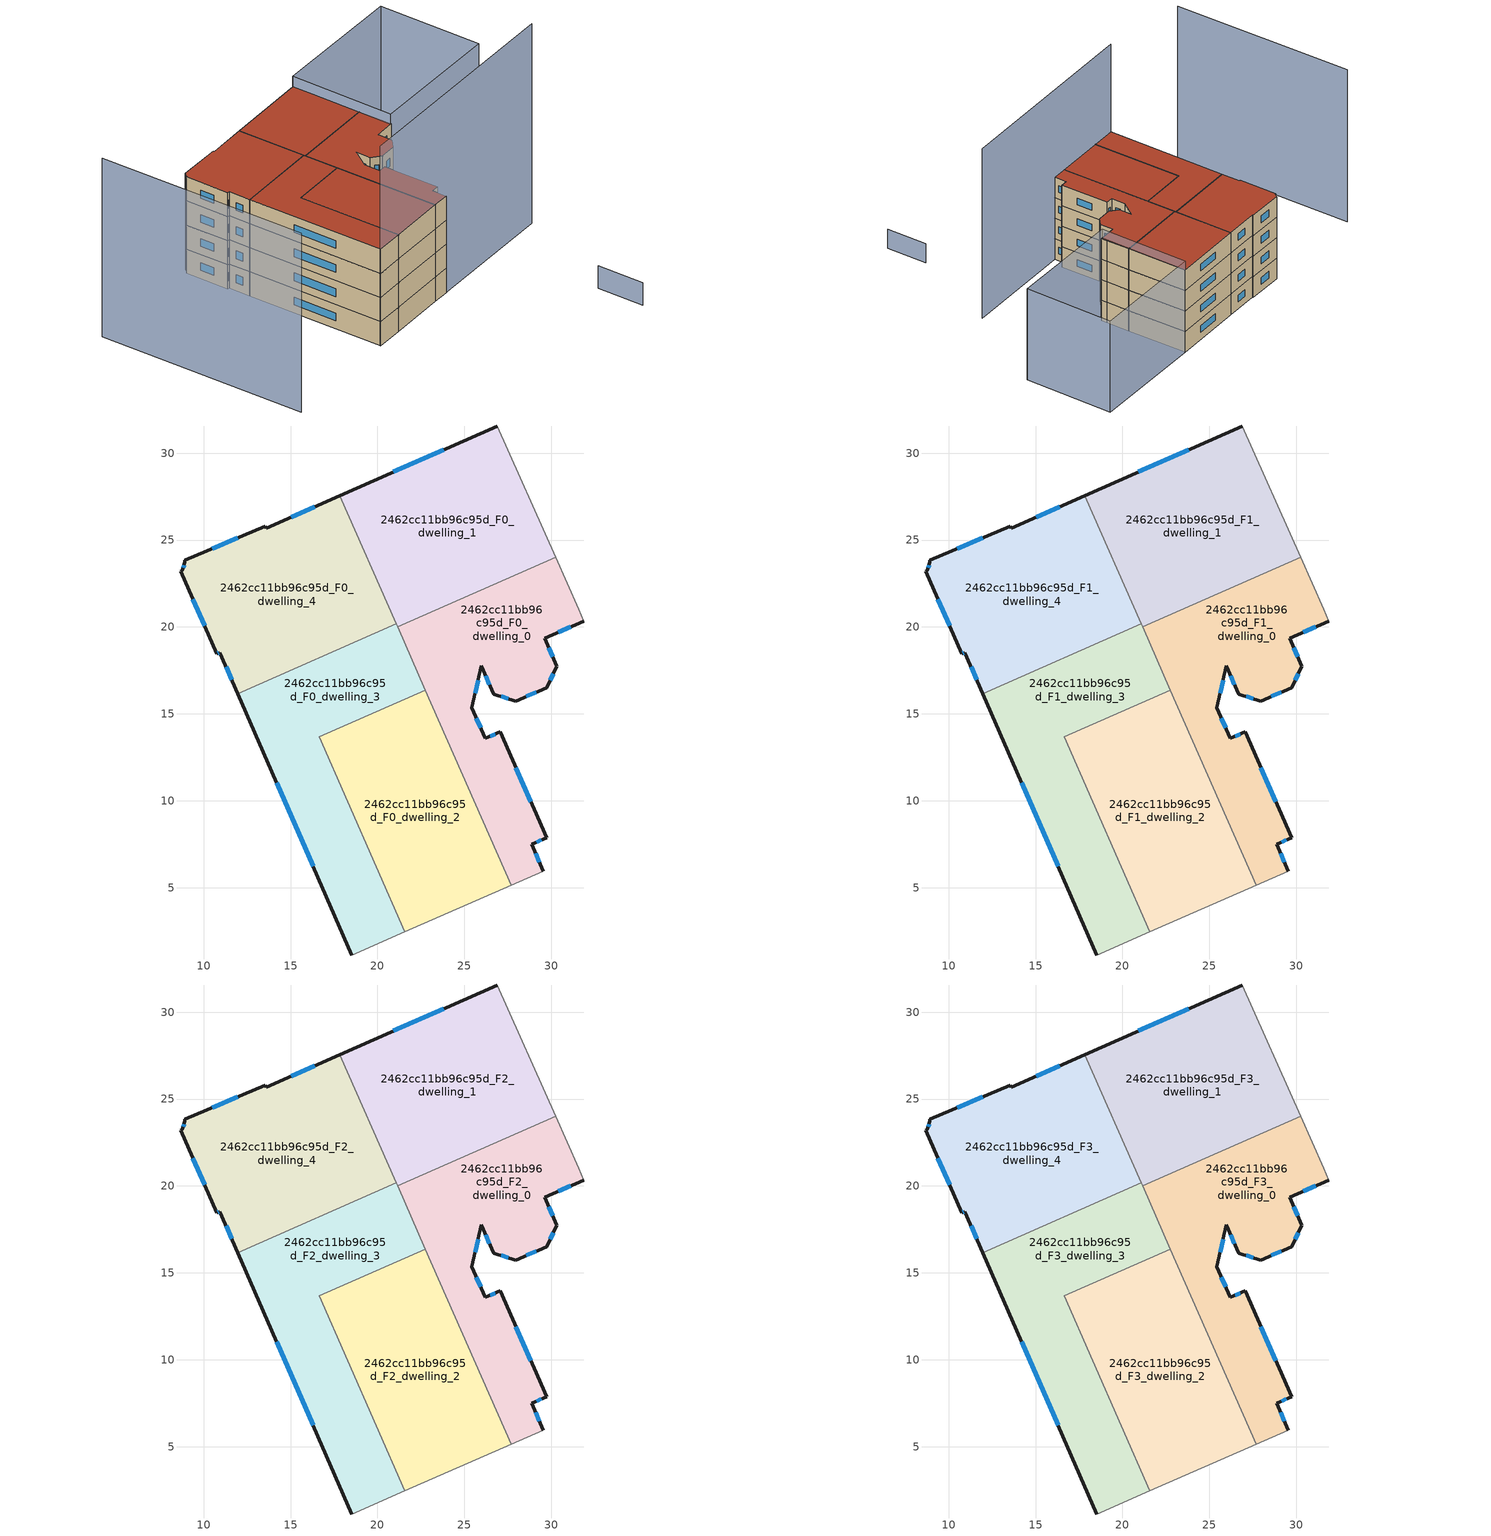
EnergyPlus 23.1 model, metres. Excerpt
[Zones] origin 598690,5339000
2462cc11bb96c95d_F0_dwelling_0
 floor ground (EU_floor_Construction): 30.25,24 31.57,21.03 31.88,20.34 29.62,19.35 30.33,17.73 29.73,16.51 27.96,15.74 26.69,16.14 25.98,17.75 25.43,15.35 26.2,13.59 27.06,13.96 29.73,7.87 28.87,7.5 29.54,5.94 27.7,5.13 21.16,20 z0
 wall outside (EU_wall_Construction): 29.54,5.94 28.87,7.5 29.73,7.87 27.06,13.96 26.2,13.59 25.43,15.35 25.98,17.75 26.69,16.14 27.96,15.74 29.73,16.51 30.33,17.73 29.62,19.35 31.88,20.34 z0:3
 wall adiabatic (EU_wall_Construction): 27.7,5.13 29.54,5.94 / 31.88,20.34 31.57,21.03 30.25,24 z0:3
 wall to 2462cc11bb96c95d_F0_dwelling_2 (EU_wall_Construction): 22.76,16.36 27.7,5.13 z0:3
 wall to 2462cc11bb96c95d_F0_dwelling_1 (EU_wall_Construction): 30.25,24 21.16,20 z0:3
 wall to 2462cc11bb96c95d_F0_dwelling_3 (EU_wall_Construction): 21.16,20 22.76,16.36 z0:3
 window (EU_Window_Construction): 30.09,18.28 29.86,18.8 / 29.93,16.92 30.12,17.31 / 28.56,16 29.13,16.25 / 27.12,16 27.53,15.87 / 26.22,17.2 26.45,16.69 / 25.62,16.17 25.79,16.94 / 25.94,14.19 25.69,14.75 / 26.77,13.84 26.49,13.72 / 28.82,9.94 27.97,11.89 / 29.16,7.62 29.44,7.74 / 29.31,6.47 29.1,6.96 / 30.39,19.68 31.11,20 z1.02:1.98
2462cc11bb96c95d_F0_dwelling_1
 floor ground (EU_floor_Construction): 26.89,31.56 30.25,24 21.16,20 17.84,27.55 z0
 wall outside (EU_wall_Construction): 26.89,31.56 17.84,27.55 z0:3
 wall adiabatic (EU_wall_Construction): 30.25,24 26.89,31.56 z0:3
 wall to 2462cc11bb96c95d_F0_dwelling_4 (EU_wall_Construction): 17.84,27.55 21.08,20.17 z0:3
 wall to 2462cc11bb96c95d_F0_dwelling_3 (EU_wall_Construction): 21.08,20.17 21.16,20 z0:3
 window (EU_Window_Construction): 23.81,30.2 20.92,28.92 z1.02:1.98
2462cc11bb96c95d_F0_dwelling_2
 floor ground (EU_floor_Construction): 22.76,16.36 27.7,5.13 21.57,2.46 16.64,13.67 z0
 wall adiabatic (EU_wall_Construction): 21.57,2.46 27.7,5.13 z0:3
 wall to 2462cc11bb96c95d_F0_dwelling_3 (EU_wall_Construction): 22.76,16.36 16.64,13.67 21.57,2.46 z0:3
2462cc11bb96c95d_F0_dwelling_3
 floor ground (EU_floor_Construction): 21.08,20.17 22.76,16.36 16.64,13.67 21.57,2.46 18.52,1.12 11.97,16.16 z0
 wall outside (EU_wall_Construction): 11.97,16.16 18.52,1.12 z0:3
 wall adiabatic (EU_wall_Construction): 18.52,1.12 21.57,2.46 z0:3
 wall to 2462cc11bb96c95d_F0_dwelling_4 (EU_wall_Construction): 21.08,20.17 11.97,16.16 z0:3
 window (EU_Window_Construction): 14.2,11.05 16.29,6.24 z1.02:1.98
2462cc11bb96c95d_F0_dwelling_4
 floor ground (EU_floor_Construction): 17.84,27.55 21.08,20.17 11.97,16.16 10.94,18.53 10.76,18.46 8.67,23.21 8.78,23.27 8.92,23.71 8.91,23.82 13.54,25.79 13.59,25.67 z0
 wall outside (EU_wall_Construction): 17.84,27.55 13.59,25.67 13.54,25.79 8.91,23.82 8.92,23.71 8.78,23.27 8.67,23.21 10.76,18.46 10.94,18.53 11.97,16.16 z0:3
 window (EU_Window_Construction): 11.29,17.72 11.62,16.97 / 10.82,18.48 10.88,18.5 / 9.38,21.59 10.05,20.08 / 8.87,23.56 8.83,23.42 / 11.96,25.12 10.48,24.49 / 16.39,26.91 15.03,26.31 z1.02:1.98
2462cc11bb96c95d_F1_dwelling_0
 floor to 2462cc11bb96c95d_F0_dwelling_0 (EU_floor_Construction): 30.25,24 31.57,21.03 31.88,20.34 29.62,19.35 30.33,17.73 29.73,16.51 27.96,15.74 26.69,16.14 25.98,17.75 25.43,15.35 26.2,13.59 27.06,13.96 29.73,7.87 28.87,7.5 29.54,5.94 27.7,5.13 21.16,20 z3
 wall outside (EU_wall_Construction): 29.54,5.94 28.87,7.5 29.73,7.87 27.06,13.96 26.2,13.59 25.43,15.35 25.98,17.75 26.69,16.14 27.96,15.74 29.73,16.51 30.33,17.73 29.62,19.35 31.88,20.34 z3:6
 wall adiabatic (EU_wall_Construction): 27.7,5.13 29.54,5.94 / 31.88,20.34 31.57,21.03 30.25,24 z3:6
 wall to 2462cc11bb96c95d_F1_dwelling_2 (EU_wall_Construction): 22.76,16.36 27.7,5.13 z3:6
 wall to 2462cc11bb96c95d_F1_dwelling_1 (EU_wall_Construction): 30.25,24 21.16,20 z3:6
 wall to 2462cc11bb96c95d_F1_dwelling_3 (EU_wall_Construction): 21.16,20 22.76,16.36 z3:6
 window (EU_Window_Construction): 30.09,18.28 29.86,18.8 / 29.93,16.92 30.12,17.31 / 28.56,16 29.13,16.25 / 27.12,16 27.53,15.87 / 26.22,17.2 26.45,16.69 / 25.62,16.17 25.79,16.94 / 25.94,14.19 25.69,14.75 / 26.77,13.84 26.49,13.72 / 28.82,9.94 27.97,11.89 / 29.16,7.62 29.44,7.74 / 29.31,6.47 29.1,6.96 / 30.39,19.68 31.11,20 z4.02:4.98
2462cc11bb96c95d_F1_dwelling_1
 floor to 2462cc11bb96c95d_F0_dwelling_1 (EU_floor_Construction): 26.89,31.56 30.25,24 21.16,20 17.84,27.55 z3
 wall outside (EU_wall_Construction): 26.89,31.56 17.84,27.55 z3:6
 wall adiabatic (EU_wall_Construction): 30.25,24 26.89,31.56 z3:6
 wall to 2462cc11bb96c95d_F1_dwelling_4 (EU_wall_Construction): 17.84,27.55 21.08,20.17 z3:6
 wall to 2462cc11bb96c95d_F1_dwelling_3 (EU_wall_Construction): 21.08,20.17 21.16,20 z3:6
 window (EU_Window_Construction): 23.81,30.2 20.92,28.92 z4.02:4.98
2462cc11bb96c95d_F1_dwelling_2
 floor to 2462cc11bb96c95d_F0_dwelling_2 (EU_floor_Construction): 22.76,16.36 27.7,5.13 21.57,2.46 16.64,13.67 z3
 wall adiabatic (EU_wall_Construction): 21.57,2.46 27.7,5.13 z3:6
 wall to 2462cc11bb96c95d_F1_dwelling_3 (EU_wall_Construction): 22.76,16.36 16.64,13.67 21.57,2.46 z3:6
2462cc11bb96c95d_F1_dwelling_3
 floor to 2462cc11bb96c95d_F0_dwelling_3 (EU_floor_Construction): 21.08,20.17 22.76,16.36 16.64,13.67 21.57,2.46 18.52,1.12 11.97,16.16 z3
 wall outside (EU_wall_Construction): 11.97,16.16 18.52,1.12 z3:6
 wall adiabatic (EU_wall_Construction): 18.52,1.12 21.57,2.46 z3:6
 wall to 2462cc11bb96c95d_F1_dwelling_4 (EU_wall_Construction): 21.08,20.17 11.97,16.16 z3:6
 window (EU_Window_Construction): 14.2,11.05 16.29,6.24 z4.02:4.98
2462cc11bb96c95d_F1_dwelling_4
 floor to 2462cc11bb96c95d_F0_dwelling_4 (EU_floor_Construction): 17.84,27.55 21.08,20.17 11.97,16.16 10.94,18.53 10.76,18.46 8.67,23.21 8.78,23.27 8.92,23.71 8.91,23.82 13.54,25.79 13.59,25.67 z3
 wall outside (EU_wall_Construction): 17.84,27.55 13.59,25.67 13.54,25.79 8.91,23.82 8.92,23.71 8.78,23.27 8.67,23.21 10.76,18.46 10.94,18.53 11.97,16.16 z3:6
 window (EU_Window_Construction): 11.29,17.72 11.62,16.97 / 10.82,18.48 10.88,18.5 / 9.38,21.59 10.05,20.08 / 8.87,23.56 8.83,23.42 / 11.96,25.12 10.48,24.49 / 16.39,26.91 15.03,26.31 z4.02:4.98
2462cc11bb96c95d_F2_dwelling_0
 floor to 2462cc11bb96c95d_F1_dwelling_0 (EU_floor_Construction): 30.25,24 31.57,21.03 31.88,20.34 29.62,19.35 30.33,17.73 29.73,16.51 27.96,15.74 26.69,16.14 25.98,17.75 25.43,15.35 26.2,13.59 27.06,13.96 29.73,7.87 28.87,7.5 29.54,5.94 27.7,5.13 21.16,20 z6
 wall outside (EU_wall_Construction): 29.54,5.94 28.87,7.5 29.73,7.87 27.06,13.96 26.2,13.59 25.43,15.35 25.98,17.75 26.69,16.14 27.96,15.74 29.73,16.51 30.33,17.73 29.62,19.35 31.88,20.34 z6:9
 wall adiabatic (EU_wall_Construction): 27.7,5.13 29.54,5.94 / 31.88,20.34 31.57,21.03 30.25,24 z6:9
 wall to 2462cc11bb96c95d_F2_dwelling_2 (EU_wall_Construction): 22.76,16.36 27.7,5.13 z6:9
 wall to 2462cc11bb96c95d_F2_dwelling_1 (EU_wall_Construction): 30.25,24 21.16,20 z6:9
 wall to 2462cc11bb96c95d_F2_dwelling_3 (EU_wall_Construction): 21.16,20 22.76,16.36 z6:9
 window (EU_Window_Construction): 30.09,18.28 29.86,18.8 / 29.93,16.92 30.12,17.31 / 28.56,16 29.13,16.25 / 27.12,16 27.53,15.87 / 26.22,17.2 26.45,16.69 / 25.62,16.17 25.79,16.94 / 25.94,14.19 25.69,14.75 / 26.77,13.84 26.49,13.72 / 28.82,9.94 27.97,11.89 / 29.16,7.62 29.44,7.74 / 29.31,6.47 29.1,6.96 / 30.39,19.68 31.11,20 z7.02:7.98
2462cc11bb96c95d_F2_dwelling_1
 floor to 2462cc11bb96c95d_F1_dwelling_1 (EU_floor_Construction): 26.89,31.56 30.25,24 21.16,20 17.84,27.55 z6
 wall outside (EU_wall_Construction): 26.89,31.56 17.84,27.55 z6:9
 wall adiabatic (EU_wall_Construction): 30.25,24 26.89,31.56 z6:9
 wall to 2462cc11bb96c95d_F2_dwelling_4 (EU_wall_Construction): 17.84,27.55 21.08,20.17 z6:9
 wall to 2462cc11bb96c95d_F2_dwelling_3 (EU_wall_Construction): 21.08,20.17 21.16,20 z6:9
 window (EU_Window_Construction): 23.81,30.2 20.92,28.92 z7.02:7.98
2462cc11bb96c95d_F2_dwelling_2
 floor to 2462cc11bb96c95d_F1_dwelling_2 (EU_floor_Construction): 22.76,16.36 27.7,5.13 21.57,2.46 16.64,13.67 z6
 wall adiabatic (EU_wall_Construction): 21.57,2.46 27.7,5.13 z6:9
 wall to 2462cc11bb96c95d_F2_dwelling_3 (EU_wall_Construction): 22.76,16.36 16.64,13.67 21.57,2.46 z6:9
2462cc11bb96c95d_F2_dwelling_3
 floor to 2462cc11bb96c95d_F1_dwelling_3 (EU_floor_Construction): 21.08,20.17 22.76,16.36 16.64,13.67 21.57,2.46 18.52,1.12 11.97,16.16 z6
 wall outside (EU_wall_Construction): 11.97,16.16 18.52,1.12 z6:9
 wall adiabatic (EU_wall_Construction): 18.52,1.12 21.57,2.46 z6:9
 wall to 2462cc11bb96c95d_F2_dwelling_4 (EU_wall_Construction): 21.08,20.17 11.97,16.16 z6:9
 window (EU_Window_Construction): 14.2,11.05 16.29,6.24 z7.02:7.98
2462cc11bb96c95d_F2_dwelling_4
 floor to 2462cc11bb96c95d_F1_dwelling_4 (EU_floor_Construction): 17.84,27.55 21.08,20.17 11.97,16.16 10.94,18.53 10.76,18.46 8.67,23.21 8.78,23.27 8.92,23.71 8.91,23.82 13.54,25.79 13.59,25.67 z6
 wall outside (EU_wall_Construction): 17.84,27.55 13.59,25.67 13.54,25.79 8.91,23.82 8.92,23.71 8.78,23.27 8.67,23.21 10.76,18.46 10.94,18.53 11.97,16.16 z6:9
 window (EU_Window_Construction): 11.29,17.72 11.62,16.97 / 10.82,18.48 10.88,18.5 / 9.38,21.59 10.05,20.08 / 8.87,23.56 8.83,23.42 / 11.96,25.12 10.48,24.49 / 16.39,26.91 15.03,26.31 z7.02:7.98
2462cc11bb96c95d_F3_dwelling_0
 floor to 2462cc11bb96c95d_F2_dwelling_0 (EU_floor_Construction): 30.25,24 31.57,21.03 31.88,20.34 29.62,19.35 30.33,17.73 29.73,16.51 27.96,15.74 26.69,16.14 25.98,17.75 25.43,15.35 26.2,13.59 27.06,13.96 29.73,7.87 28.87,7.5 29.54,5.94 27.7,5.13 21.16,20 z9
 wall outside (EU_wall_Construction): 29.54,5.94 28.87,7.5 29.73,7.87 27.06,13.96 26.2,13.59 25.43,15.35 25.98,17.75 26.69,16.14 27.96,15.74 29.73,16.51 30.33,17.73 29.62,19.35 31.88,20.34 z9:12
 wall adiabatic (EU_wall_Construction): 27.7,5.13 29.54,5.94 / 31.88,20.34 31.57,21.03 30.25,24 z9:12
 wall to 2462cc11bb96c95d_F3_dwelling_2 (EU_wall_Construction): 22.76,16.36 27.7,5.13 z9:12
 wall to 2462cc11bb96c95d_F3_dwelling_1 (EU_wall_Construction): 30.25,24 21.16,20 z9:12
 wall to 2462cc11bb96c95d_F3_dwelling_3 (EU_wall_Construction): 21.16,20 22.76,16.36 z9:12
 window (EU_Window_Construction): 30.09,18.28 29.86,18.8 / 29.93,16.92 30.12,17.31 / 28.56,16 29.13,16.25 / 27.12,16 27.53,15.87 / 26.22,17.2 26.45,16.69 / 25.62,16.17 25.79,16.94 / 25.94,14.19 25.69,14.75 / 26.77,13.84 26.49,13.72 / 28.82,9.94 27.97,11.89 / 29.16,7.62 29.44,7.74 / 29.31,6.47 29.1,6.96 / 30.39,19.68 31.11,20 z10.02:10.98
 roof outside (EU_roof_Construction): 29.54,5.94 28.87,7.5 29.73,7.87 27.06,13.96 26.2,13.59 25.43,15.35 25.98,17.75 26.69,16.14 27.96,15.74 29.73,16.51 30.33,17.73 29.62,19.35 31.88,20.34 31.57,21.03 30.25,24 21.16,20 27.7,5.13 z12
2462cc11bb96c95d_F3_dwelling_1
 floor to 2462cc11bb96c95d_F2_dwelling_1 (EU_floor_Construction): 26.89,31.56 30.25,24 21.16,20 17.84,27.55 z9
 wall outside (EU_wall_Construction): 26.89,31.56 17.84,27.55 z9:12
 wall adiabatic (EU_wall_Construction): 30.25,24 26.89,31.56 z9:12
 wall to 2462cc11bb96c95d_F3_dwelling_4 (EU_wall_Construction): 17.84,27.55 21.08,20.17 z9:12
 wall to 2462cc11bb96c95d_F3_dwelling_3 (EU_wall_Construction): 21.08,20.17 21.16,20 z9:12
 window (EU_Window_Construction): 23.81,30.2 20.92,28.92 z10.02:10.98
 roof outside (EU_roof_Construction): 30.25,24 26.89,31.56 17.84,27.55 21.16,20 z12
2462cc11bb96c95d_F3_dwelling_2
 floor to 2462cc11bb96c95d_F2_dwelling_2 (EU_floor_Construction): 22.76,16.36 27.7,5.13 21.57,2.46 16.64,13.67 z9
 wall adiabatic (EU_wall_Construction): 21.57,2.46 27.7,5.13 z9:12
 wall to 2462cc11bb96c95d_F3_dwelling_3 (EU_wall_Construction): 22.76,16.36 16.64,13.67 21.57,2.46 z9:12
 roof outside (EU_roof_Construction): 27.7,5.13 22.76,16.36 16.64,13.67 21.57,2.46 z12
2462cc11bb96c95d_F3_dwelling_3
 floor to 2462cc11bb96c95d_F2_dwelling_3 (EU_floor_Construction): 21.08,20.17 22.76,16.36 16.64,13.67 21.57,2.46 18.52,1.12 11.97,16.16 z9
 wall outside (EU_wall_Construction): 11.97,16.16 18.52,1.12 z9:12
 wall adiabatic (EU_wall_Construction): 18.52,1.12 21.57,2.46 z9:12
 wall to 2462cc11bb96c95d_F3_dwelling_4 (EU_wall_Construction): 21.08,20.17 11.97,16.16 z9:12
 window (EU_Window_Construction): 14.2,11.05 16.29,6.24 z10.02:10.98
 roof outside (EU_roof_Construction): 21.57,2.46 16.64,13.67 22.76,16.36 21.08,20.17 11.97,16.16 18.52,1.12 z12
2462cc11bb96c95d_F3_dwelling_4
 floor to 2462cc11bb96c95d_F2_dwelling_4 (EU_floor_Construction): 17.84,27.55 21.08,20.17 11.97,16.16 10.94,18.53 10.76,18.46 8.67,23.21 8.78,23.27 8.92,23.71 8.91,23.82 13.54,25.79 13.59,25.67 z9
 wall outside (EU_wall_Construction): 17.84,27.55 13.59,25.67 13.54,25.79 8.91,23.82 8.92,23.71 8.78,23.27 8.67,23.21 10.76,18.46 10.94,18.53 11.97,16.16 z9:12
 window (EU_Window_Construction): 11.29,17.72 11.62,16.97 / 10.82,18.48 10.88,18.5 / 9.38,21.59 10.05,20.08 / 8.87,23.56 8.83,23.42 / 11.96,25.12 10.48,24.49 / 16.39,26.91 15.03,26.31 z10.02:10.98
 roof outside (EU_roof_Construction): 21.08,20.17 17.84,27.55 13.59,25.67 13.54,25.79 8.91,23.82 8.92,23.71 8.78,23.27 8.67,23.21 10.76,18.46 10.94,18.53 11.97,16.16 z12
shading: 45.49,-6.85 43.28,-1.72 z0:2.8; 26.89,31.56 41.55,37.82 / 41.55,37.82 46.38,26.51 / 46.38,26.51 31.72,20.25 / 31.72,20.25 26.89,31.56 z0:13.3; 18.52,1.13 43.91,12.2 z0:24.8; -4.97,17.78 5.07,-4.96 z0:22.2
[Building]
EU S2 Campaign: North Axis=0; Terrain=City; Solar Distribution=FullExterior
[Site:Location]
Vienna: Latitude=48; Longitude=16.5; Time Zone=1; Elevation=183
[SizingPeriod:WeatherFileDays]
AnnualSizingPeriod: Begin Month=1; Begin Day of Month=1; End Month=12; End Day of Month=31; Day of Week for Start Day=Monday; Use Weather File Daylight Saving Period=No; Use Weather File Rain and Snow Indicators=No
[MATERIAL]
EU_InternalMass_Material: Roughness=MediumRough; Thickness=0.1; Conductivity=1; Density=1800; Specific Heat=900; Thermal Absorptance=0.9; Solar Absorptance=0.7; Visible Absorptance=0.7
[MATERIAL:NOMASS] Roughness=MediumRough; Thermal Absorptance=0.9; Solar Absorptance=0.7; Visible Absorptance=0.7
Name | Thermal Resistance
EU_wall_NoMass | 0.942466
EU_roof_NoMass | 0.551687
EU_floor_NoMass | 0.66527
[WINDOWMATERIAL:SIMPLEGLAZINGSYSTEM]
EU_Window_SimpleGlazing: UFactor=2.03367; Solar Heat Gain Coefficient=0.65; Visible Transmittance=0.65
[CONSTRUCTION]
EU_wall_Construction: EU_wall_NoMass
EU_roof_Construction: EU_roof_NoMass
EU_floor_Construction: EU_floor_NoMass
EU_Window_Construction: EU_Window_SimpleGlazing
EU_InternalMass_Construction: EU_InternalMass_Material
[ZONE] Type=1; Multiplier=1; Ceiling Height=autocalculate; Floor Area=autocalculate; Part of Total Floor Area=Yes
Name | Volume
2462cc11bb96c95d_F0_dwelling_0; 2462cc11bb96c95d_F1_dwelling_0; 2462cc11bb96c95d_F2_dwelling_0; 2462cc11bb96c95d_F3_dwelling_0 | 245.858
2462cc11bb96c95d_F0_dwelling_1 | 245.854
2462cc11bb96c95d_F1_dwelling_1; 2462cc11bb96c95d_F2_dwelling_1; 2462cc11bb96c95d_F3_dwelling_1 | 245.856
2462cc11bb96c95d_F0_dwelling_2 | 245.849
2462cc11bb96c95d_F1_dwelling_2; 2462cc11bb96c95d_F2_dwelling_2; 2462cc11bb96c95d_F3_dwelling_2 | 245.85
2462cc11bb96c95d_F0_dwelling_3 | 245.823
2462cc11bb96c95d_F1_dwelling_3; 2462cc11bb96c95d_F2_dwelling_3; 2462cc11bb96c95d_F3_dwelling_3 | 245.822
2462cc11bb96c95d_F0_dwelling_4; 2462cc11bb96c95d_F1_dwelling_4; 2462cc11bb96c95d_F2_dwelling_4; 2462cc11bb96c95d_F3_dwelling_4 | 245.84
[INTERNALMASS] Construction=EU_InternalMass_Construction
Name | Zone or ZoneList | Surface Area
2462cc11bb96c95d_F0_dwelling_0_EU_InternalMass | 2462cc11bb96c95d_F0_dwelling_0 | 81.9525
2462cc11bb96c95d_F0_dwelling_1_EU_InternalMass | 2462cc11bb96c95d_F0_dwelling_1 | 81.9507
2462cc11bb96c95d_F0_dwelling_2_EU_InternalMass | 2462cc11bb96c95d_F0_dwelling_2 | 81.9513
2462cc11bb96c95d_F0_dwelling_3_EU_InternalMass | 2462cc11bb96c95d_F0_dwelling_3 | 81.941
2462cc11bb96c95d_F0_dwelling_4_EU_InternalMass | 2462cc11bb96c95d_F0_dwelling_4 | 81.9443
2462cc11bb96c95d_F1_dwelling_0_EU_InternalMass | 2462cc11bb96c95d_F1_dwelling_0 | 81.9525
2462cc11bb96c95d_F1_dwelling_1_EU_InternalMass | 2462cc11bb96c95d_F1_dwelling_1 | 81.9507
2462cc11bb96c95d_F1_dwelling_2_EU_InternalMass | 2462cc11bb96c95d_F1_dwelling_2 | 81.9513
2462cc11bb96c95d_F1_dwelling_3_EU_InternalMass | 2462cc11bb96c95d_F1_dwelling_3 | 81.941
2462cc11bb96c95d_F1_dwelling_4_EU_InternalMass | 2462cc11bb96c95d_F1_dwelling_4 | 81.9443
2462cc11bb96c95d_F2_dwelling_0_EU_InternalMass | 2462cc11bb96c95d_F2_dwelling_0 | 81.9525
2462cc11bb96c95d_F2_dwelling_1_EU_InternalMass | 2462cc11bb96c95d_F2_dwelling_1 | 81.9507
2462cc11bb96c95d_F2_dwelling_2_EU_InternalMass | 2462cc11bb96c95d_F2_dwelling_2 | 81.9513
2462cc11bb96c95d_F2_dwelling_3_EU_InternalMass | 2462cc11bb96c95d_F2_dwelling_3 | 81.941
2462cc11bb96c95d_F2_dwelling_4_EU_InternalMass | 2462cc11bb96c95d_F2_dwelling_4 | 81.9443
2462cc11bb96c95d_F3_dwelling_0_EU_InternalMass | 2462cc11bb96c95d_F3_dwelling_0 | 81.9525
2462cc11bb96c95d_F3_dwelling_1_EU_InternalMass | 2462cc11bb96c95d_F3_dwelling_1 | 81.9507
2462cc11bb96c95d_F3_dwelling_2_EU_InternalMass | 2462cc11bb96c95d_F3_dwelling_2 | 81.9513
2462cc11bb96c95d_F3_dwelling_3_EU_InternalMass | 2462cc11bb96c95d_F3_dwelling_3 | 81.941
2462cc11bb96c95d_F3_dwelling_4_EU_InternalMass | 2462cc11bb96c95d_F3_dwelling_4 | 81.9443
[OTHEREQUIPMENT] Fuel Type=Electricity; Design Level Calculation Method=Watts/Area; Power per Zone Floor Area=1; Fraction Latent=0; Fraction Radiant=0; Fraction Lost=0; Carbon Dioxide Generation Rate=0; EndUse Subcategory=EU_Step8_InternalGains
Name | Zone or ZoneList or Space or SpaceList | Schedule
EU_Step8_InternalGain_2462cc11bb96c95d_F0_dwelling_0_f000 | 2462cc11bb96c95d_F0_dwelling_0 | EU_Step8_GainSchedule_2462cc11bb96c95d_F0_dwelling_0_f000
EU_Step8_InternalGain_2462cc11bb96c95d_F0_dwelling_1_f000 | 2462cc11bb96c95d_F0_dwelling_1 | EU_Step8_GainSchedule_2462cc11bb96c95d_F0_dwelling_1_f000
EU_Step8_InternalGain_2462cc11bb96c95d_F0_dwelling_2_f000 | 2462cc11bb96c95d_F0_dwelling_2 | EU_Step8_GainSchedule_2462cc11bb96c95d_F0_dwelling_2_f000
EU_Step8_InternalGain_2462cc11bb96c95d_F0_dwelling_3_f000 | 2462cc11bb96c95d_F0_dwelling_3 | EU_Step8_GainSchedule_2462cc11bb96c95d_F0_dwelling_3_f000
EU_Step8_InternalGain_2462cc11bb96c95d_F0_dwelling_4_f000 | 2462cc11bb96c95d_F0_dwelling_4 | EU_Step8_GainSchedule_2462cc11bb96c95d_F0_dwelling_4_f000
EU_Step8_InternalGain_2462cc11bb96c95d_F1_dwelling_0_f000 | 2462cc11bb96c95d_F1_dwelling_0 | EU_Step8_GainSchedule_2462cc11bb96c95d_F1_dwelling_0_f000
EU_Step8_InternalGain_2462cc11bb96c95d_F1_dwelling_1_f000 | 2462cc11bb96c95d_F1_dwelling_1 | EU_Step8_GainSchedule_2462cc11bb96c95d_F1_dwelling_1_f000
EU_Step8_InternalGain_2462cc11bb96c95d_F1_dwelling_2_f000 | 2462cc11bb96c95d_F1_dwelling_2 | EU_Step8_GainSchedule_2462cc11bb96c95d_F1_dwelling_2_f000
EU_Step8_InternalGain_2462cc11bb96c95d_F1_dwelling_3_f000 | 2462cc11bb96c95d_F1_dwelling_3 | EU_Step8_GainSchedule_2462cc11bb96c95d_F1_dwelling_3_f000
EU_Step8_InternalGain_2462cc11bb96c95d_F1_dwelling_4_f000 | 2462cc11bb96c95d_F1_dwelling_4 | EU_Step8_GainSchedule_2462cc11bb96c95d_F1_dwelling_4_f000
EU_Step8_InternalGain_2462cc11bb96c95d_F2_dwelling_0_f000 | 2462cc11bb96c95d_F2_dwelling_0 | EU_Step8_GainSchedule_2462cc11bb96c95d_F2_dwelling_0_f000
EU_Step8_InternalGain_2462cc11bb96c95d_F2_dwelling_1_f000 | 2462cc11bb96c95d_F2_dwelling_1 | EU_Step8_GainSchedule_2462cc11bb96c95d_F2_dwelling_1_f000
EU_Step8_InternalGain_2462cc11bb96c95d_F2_dwelling_2_f000 | 2462cc11bb96c95d_F2_dwelling_2 | EU_Step8_GainSchedule_2462cc11bb96c95d_F2_dwelling_2_f000
EU_Step8_InternalGain_2462cc11bb96c95d_F2_dwelling_3_f000 | 2462cc11bb96c95d_F2_dwelling_3 | EU_Step8_GainSchedule_2462cc11bb96c95d_F2_dwelling_3_f000
EU_Step8_InternalGain_2462cc11bb96c95d_F2_dwelling_4_f000 | 2462cc11bb96c95d_F2_dwelling_4 | EU_Step8_GainSchedule_2462cc11bb96c95d_F2_dwelling_4_f000
EU_Step8_InternalGain_2462cc11bb96c95d_F3_dwelling_0_f000 | 2462cc11bb96c95d_F3_dwelling_0 | EU_Step8_GainSchedule_2462cc11bb96c95d_F3_dwelling_0_f000
EU_Step8_InternalGain_2462cc11bb96c95d_F3_dwelling_1_f000 | 2462cc11bb96c95d_F3_dwelling_1 | EU_Step8_GainSchedule_2462cc11bb96c95d_F3_dwelling_1_f000
EU_Step8_InternalGain_2462cc11bb96c95d_F3_dwelling_2_f000 | 2462cc11bb96c95d_F3_dwelling_2 | EU_Step8_GainSchedule_2462cc11bb96c95d_F3_dwelling_2_f000
EU_Step8_InternalGain_2462cc11bb96c95d_F3_dwelling_3_f000 | 2462cc11bb96c95d_F3_dwelling_3 | EU_Step8_GainSchedule_2462cc11bb96c95d_F3_dwelling_3_f000
EU_Step8_InternalGain_2462cc11bb96c95d_F3_dwelling_4_f000 | 2462cc11bb96c95d_F3_dwelling_4 | EU_Step8_GainSchedule_2462cc11bb96c95d_F3_dwelling_4_f000
[ZONEVENTILATION:DESIGNFLOWRATE] Schedule=EU_AlwaysOn; Design Flow Rate Calculation Method=AirChanges/Hour; Air Changes per Hour=0.530523; Ventilation Type=Natural; Fan Pressure Rise=0; Fan Total Efficiency=1; Constant Term Coefficient=1; Temperature Term Coefficient=0; Velocity Term Coefficient=0; Velocity Squared Term Coefficient=0; Minimum Indoor Temperature=-100; Maximum Indoor Temperature=100; Delta Temperature=-100; Minimum Outdoor Temperature=-100; Maximum Outdoor Temperature=100; Maximum Wind Speed=40
Name | Zone or ZoneList or Space or SpaceList
EU_ConstantAir_2462cc11bb96c95d_F0_dwelling_0 | 2462cc11bb96c95d_F0_dwelling_0
EU_ConstantAir_2462cc11bb96c95d_F0_dwelling_1 | 2462cc11bb96c95d_F0_dwelling_1
EU_ConstantAir_2462cc11bb96c95d_F0_dwelling_2 | 2462cc11bb96c95d_F0_dwelling_2
EU_ConstantAir_2462cc11bb96c95d_F0_dwelling_3 | 2462cc11bb96c95d_F0_dwelling_3
EU_ConstantAir_2462cc11bb96c95d_F0_dwelling_4 | 2462cc11bb96c95d_F0_dwelling_4
EU_ConstantAir_2462cc11bb96c95d_F1_dwelling_0 | 2462cc11bb96c95d_F1_dwelling_0
EU_ConstantAir_2462cc11bb96c95d_F1_dwelling_1 | 2462cc11bb96c95d_F1_dwelling_1
EU_ConstantAir_2462cc11bb96c95d_F1_dwelling_2 | 2462cc11bb96c95d_F1_dwelling_2
EU_ConstantAir_2462cc11bb96c95d_F1_dwelling_3 | 2462cc11bb96c95d_F1_dwelling_3
EU_ConstantAir_2462cc11bb96c95d_F1_dwelling_4 | 2462cc11bb96c95d_F1_dwelling_4
EU_ConstantAir_2462cc11bb96c95d_F2_dwelling_0 | 2462cc11bb96c95d_F2_dwelling_0
EU_ConstantAir_2462cc11bb96c95d_F2_dwelling_1 | 2462cc11bb96c95d_F2_dwelling_1
EU_ConstantAir_2462cc11bb96c95d_F2_dwelling_2 | 2462cc11bb96c95d_F2_dwelling_2
EU_ConstantAir_2462cc11bb96c95d_F2_dwelling_3 | 2462cc11bb96c95d_F2_dwelling_3
EU_ConstantAir_2462cc11bb96c95d_F2_dwelling_4 | 2462cc11bb96c95d_F2_dwelling_4
EU_ConstantAir_2462cc11bb96c95d_F3_dwelling_0 | 2462cc11bb96c95d_F3_dwelling_0
EU_ConstantAir_2462cc11bb96c95d_F3_dwelling_1 | 2462cc11bb96c95d_F3_dwelling_1
EU_ConstantAir_2462cc11bb96c95d_F3_dwelling_2 | 2462cc11bb96c95d_F3_dwelling_2
EU_ConstantAir_2462cc11bb96c95d_F3_dwelling_3 | 2462cc11bb96c95d_F3_dwelling_3
EU_ConstantAir_2462cc11bb96c95d_F3_dwelling_4 | 2462cc11bb96c95d_F3_dwelling_4
[HVACTEMPLATE:THERMOSTAT] Constant Heating Setpoint=20; Constant Cooling Setpoint=50
EU_HeatOnly_2462cc11bb96c95d_F0_dwelling_0; EU_HeatOnly_2462cc11bb96c95d_F0_dwelling_1; EU_HeatOnly_2462cc11bb96c95d_F0_dwelling_2; EU_HeatOnly_2462cc11bb96c95d_F0_dwelling_3; EU_HeatOnly_2462cc11bb96c95d_F0_dwelling_4; EU_HeatOnly_2462cc11bb96c95d_F1_dwelling_0; EU_HeatOnly_2462cc11bb96c95d_F1_dwelling_1; EU_HeatOnly_2462cc11bb96c95d_F1_dwelling_2; EU_HeatOnly_2462cc11bb96c95d_F1_dwelling_3; EU_HeatOnly_2462cc11bb96c95d_F1_dwelling_4; EU_HeatOnly_2462cc11bb96c95d_F2_dwelling_0; EU_HeatOnly_2462cc11bb96c95d_F2_dwelling_1; EU_HeatOnly_2462cc11bb96c95d_F2_dwelling_2; EU_HeatOnly_2462cc11bb96c95d_F2_dwelling_3; EU_HeatOnly_2462cc11bb96c95d_F2_dwelling_4; EU_HeatOnly_2462cc11bb96c95d_F3_dwelling_0; EU_HeatOnly_2462cc11bb96c95d_F3_dwelling_1; EU_HeatOnly_2462cc11bb96c95d_F3_dwelling_2; EU_HeatOnly_2462cc11bb96c95d_F3_dwelling_3; EU_HeatOnly_2462cc11bb96c95d_F3_dwelling_4
[HVACTEMPLATE:ZONE:IDEALLOADSAIRSYSTEM] System Availability Schedule=EU_AlwaysOn; Maximum Heating Supply Air Temperature=50; Minimum Cooling Supply Air Temperature=13; Maximum Heating Supply Air Humidity Ratio=0.0156; Minimum Cooling Supply Air Humidity Ratio=0.0077; Heating Limit=NoLimit; Cooling Limit=NoLimit; Heating Availability Schedule=EU_AlwaysOn; Cooling Availability Schedule=EU_CoolingOff; Dehumidification Control Type=ConstantSensibleHeatRatio; Cooling Sensible Heat Ratio=0.7; Dehumidification Setpoint=60; Humidification Control Type=None; Humidification Setpoint=30; Outdoor Air Method=None; Outdoor Air Flow Rate per Person=0.00944; Outdoor Air Flow Rate per Zone Floor Area=0; Outdoor Air Flow Rate per Zone=0; Demand Controlled Ventilation Type=None; Outdoor Air Economizer Type=NoEconomizer; Heat Recovery Type=None; Sensible Heat Recovery Effectiveness=0.7; Latent Heat Recovery Effectiveness=0.65
Name | Template Thermostat
2462cc11bb96c95d_F0_dwelling_0 | EU_HeatOnly_2462cc11bb96c95d_F0_dwelling_0
2462cc11bb96c95d_F0_dwelling_1 | EU_HeatOnly_2462cc11bb96c95d_F0_dwelling_1
2462cc11bb96c95d_F0_dwelling_2 | EU_HeatOnly_2462cc11bb96c95d_F0_dwelling_2
2462cc11bb96c95d_F0_dwelling_3 | EU_HeatOnly_2462cc11bb96c95d_F0_dwelling_3
2462cc11bb96c95d_F0_dwelling_4 | EU_HeatOnly_2462cc11bb96c95d_F0_dwelling_4
2462cc11bb96c95d_F1_dwelling_0 | EU_HeatOnly_2462cc11bb96c95d_F1_dwelling_0
2462cc11bb96c95d_F1_dwelling_1 | EU_HeatOnly_2462cc11bb96c95d_F1_dwelling_1
2462cc11bb96c95d_F1_dwelling_2 | EU_HeatOnly_2462cc11bb96c95d_F1_dwelling_2
2462cc11bb96c95d_F1_dwelling_3 | EU_HeatOnly_2462cc11bb96c95d_F1_dwelling_3
2462cc11bb96c95d_F1_dwelling_4 | EU_HeatOnly_2462cc11bb96c95d_F1_dwelling_4
2462cc11bb96c95d_F2_dwelling_0 | EU_HeatOnly_2462cc11bb96c95d_F2_dwelling_0
2462cc11bb96c95d_F2_dwelling_1 | EU_HeatOnly_2462cc11bb96c95d_F2_dwelling_1
2462cc11bb96c95d_F2_dwelling_2 | EU_HeatOnly_2462cc11bb96c95d_F2_dwelling_2
2462cc11bb96c95d_F2_dwelling_3 | EU_HeatOnly_2462cc11bb96c95d_F2_dwelling_3
2462cc11bb96c95d_F2_dwelling_4 | EU_HeatOnly_2462cc11bb96c95d_F2_dwelling_4
2462cc11bb96c95d_F3_dwelling_0 | EU_HeatOnly_2462cc11bb96c95d_F3_dwelling_0
2462cc11bb96c95d_F3_dwelling_1 | EU_HeatOnly_2462cc11bb96c95d_F3_dwelling_1
2462cc11bb96c95d_F3_dwelling_2 | EU_HeatOnly_2462cc11bb96c95d_F3_dwelling_2
2462cc11bb96c95d_F3_dwelling_3 | EU_HeatOnly_2462cc11bb96c95d_F3_dwelling_3
2462cc11bb96c95d_F3_dwelling_4 | EU_HeatOnly_2462cc11bb96c95d_F3_dwelling_4
[SIZING:ZONE] Zone Cooling Design Supply Air Temperature Input Method=SupplyAirTemperature; Zone Cooling Design Supply Air Temperature=13; Zone Heating Design Supply Air Temperature Input Method=SupplyAirTemperature; Zone Heating Design Supply Air Temperature=50; Zone Cooling Design Supply Air Humidity Ratio=0.008; Zone Heating Design Supply Air Humidity Ratio=0.008; Cooling Design Air Flow Method=DesignDay; Cooling Design Air Flow Rate=0; Cooling Minimum Air Flow per Zone Floor Area=0.000762; Cooling Minimum Air Flow=0; Cooling Minimum Air Flow Fraction=0.2; Heating Design Air Flow Method=DesignDay; Heating Design Air Flow Rate=0; Heating Maximum Air Flow per Zone Floor Area=0.002032; Heating Maximum Air Flow=0.141576; Heating Maximum Air Flow Fraction=0.3; Account for Dedicated Outdoor Air System=No; Dedicated Outdoor Air System Control Strategy=NeutralSupplyAir; Dedicated Outdoor Air Low Setpoint Temperature for Design=autosize; Dedicated Outdoor Air High Setpoint Temperature for Design=autosize; Zone Load Sizing Method=Sensible Load Only No Latent Load; Zone Latent Cooling Design Supply Air Humidity Ratio Input Method=HumidityRatioDifference; Zone Cooling Design Supply Air Humidity Ratio Difference=0.005; Zone Latent Heating Design Supply Air Humidity Ratio Input Method=HumidityRatioDifference; Zone Humidification Design Supply Air Humidity Ratio Difference=0.005
2462cc11bb96c95d_F0_dwelling_0; 2462cc11bb96c95d_F0_dwelling_1; 2462cc11bb96c95d_F0_dwelling_2; 2462cc11bb96c95d_F0_dwelling_3; 2462cc11bb96c95d_F0_dwelling_4; 2462cc11bb96c95d_F1_dwelling_0; 2462cc11bb96c95d_F1_dwelling_1; 2462cc11bb96c95d_F1_dwelling_2; 2462cc11bb96c95d_F1_dwelling_3; 2462cc11bb96c95d_F1_dwelling_4; 2462cc11bb96c95d_F2_dwelling_0; 2462cc11bb96c95d_F2_dwelling_1; 2462cc11bb96c95d_F2_dwelling_2; 2462cc11bb96c95d_F2_dwelling_3; 2462cc11bb96c95d_F2_dwelling_4; 2462cc11bb96c95d_F3_dwelling_0; 2462cc11bb96c95d_F3_dwelling_1; 2462cc11bb96c95d_F3_dwelling_2; 2462cc11bb96c95d_F3_dwelling_3; 2462cc11bb96c95d_F3_dwelling_4
[SCHEDULE:CONSTANT]
Name | Hourly Value
EU_AlwaysOn | 1
EU_CoolingOff | 0
[SCHEDULE:FILE] Column Number=1; Rows to Skip at Top=0; Number of Hours of Data=8760; Column Separator=Comma; Interpolate to Timestep=No; Minutes per Item=60; Adjust Schedule for Daylight Savings=Yes
Name | File
EU_Step8_GainSchedule_2462cc11bb96c95d_F0_dwelling_0_f000 | ../../schedules/2462cc11bb96c95d/2462cc11bb96c95d_F0_dwelling_0_f000_gain.csv
EU_Step8_GainSchedule_2462cc11bb96c95d_F0_dwelling_1_f000 | ../../schedules/2462cc11bb96c95d/2462cc11bb96c95d_F0_dwelling_1_f000_gain.csv
EU_Step8_GainSchedule_2462cc11bb96c95d_F0_dwelling_2_f000 | ../../schedules/2462cc11bb96c95d/2462cc11bb96c95d_F0_dwelling_2_f000_gain.csv
EU_Step8_GainSchedule_2462cc11bb96c95d_F0_dwelling_3_f000 | ../../schedules/2462cc11bb96c95d/2462cc11bb96c95d_F0_dwelling_3_f000_gain.csv
EU_Step8_GainSchedule_2462cc11bb96c95d_F0_dwelling_4_f000 | ../../schedules/2462cc11bb96c95d/2462cc11bb96c95d_F0_dwelling_4_f000_gain.csv
EU_Step8_GainSchedule_2462cc11bb96c95d_F1_dwelling_0_f000 | ../../schedules/2462cc11bb96c95d/2462cc11bb96c95d_F1_dwelling_0_f000_gain.csv
EU_Step8_GainSchedule_2462cc11bb96c95d_F1_dwelling_1_f000 | ../../schedules/2462cc11bb96c95d/2462cc11bb96c95d_F1_dwelling_1_f000_gain.csv
EU_Step8_GainSchedule_2462cc11bb96c95d_F1_dwelling_2_f000 | ../../schedules/2462cc11bb96c95d/2462cc11bb96c95d_F1_dwelling_2_f000_gain.csv
EU_Step8_GainSchedule_2462cc11bb96c95d_F1_dwelling_3_f000 | ../../schedules/2462cc11bb96c95d/2462cc11bb96c95d_F1_dwelling_3_f000_gain.csv
EU_Step8_GainSchedule_2462cc11bb96c95d_F1_dwelling_4_f000 | ../../schedules/2462cc11bb96c95d/2462cc11bb96c95d_F1_dwelling_4_f000_gain.csv
EU_Step8_GainSchedule_2462cc11bb96c95d_F2_dwelling_0_f000 | ../../schedules/2462cc11bb96c95d/2462cc11bb96c95d_F2_dwelling_0_f000_gain.csv
EU_Step8_GainSchedule_2462cc11bb96c95d_F2_dwelling_1_f000 | ../../schedules/2462cc11bb96c95d/2462cc11bb96c95d_F2_dwelling_1_f000_gain.csv
EU_Step8_GainSchedule_2462cc11bb96c95d_F2_dwelling_2_f000 | ../../schedules/2462cc11bb96c95d/2462cc11bb96c95d_F2_dwelling_2_f000_gain.csv
EU_Step8_GainSchedule_2462cc11bb96c95d_F2_dwelling_3_f000 | ../../schedules/2462cc11bb96c95d/2462cc11bb96c95d_F2_dwelling_3_f000_gain.csv
EU_Step8_GainSchedule_2462cc11bb96c95d_F2_dwelling_4_f000 | ../../schedules/2462cc11bb96c95d/2462cc11bb96c95d_F2_dwelling_4_f000_gain.csv
EU_Step8_GainSchedule_2462cc11bb96c95d_F3_dwelling_0_f000 | ../../schedules/2462cc11bb96c95d/2462cc11bb96c95d_F3_dwelling_0_f000_gain.csv
EU_Step8_GainSchedule_2462cc11bb96c95d_F3_dwelling_1_f000 | ../../schedules/2462cc11bb96c95d/2462cc11bb96c95d_F3_dwelling_1_f000_gain.csv
EU_Step8_GainSchedule_2462cc11bb96c95d_F3_dwelling_2_f000 | ../../schedules/2462cc11bb96c95d/2462cc11bb96c95d_F3_dwelling_2_f000_gain.csv
EU_Step8_GainSchedule_2462cc11bb96c95d_F3_dwelling_3_f000 | ../../schedules/2462cc11bb96c95d/2462cc11bb96c95d_F3_dwelling_3_f000_gain.csv
EU_Step8_GainSchedule_2462cc11bb96c95d_F3_dwelling_4_f000 | ../../schedules/2462cc11bb96c95d/2462cc11bb96c95d_F3_dwelling_4_f000_gain.csv
